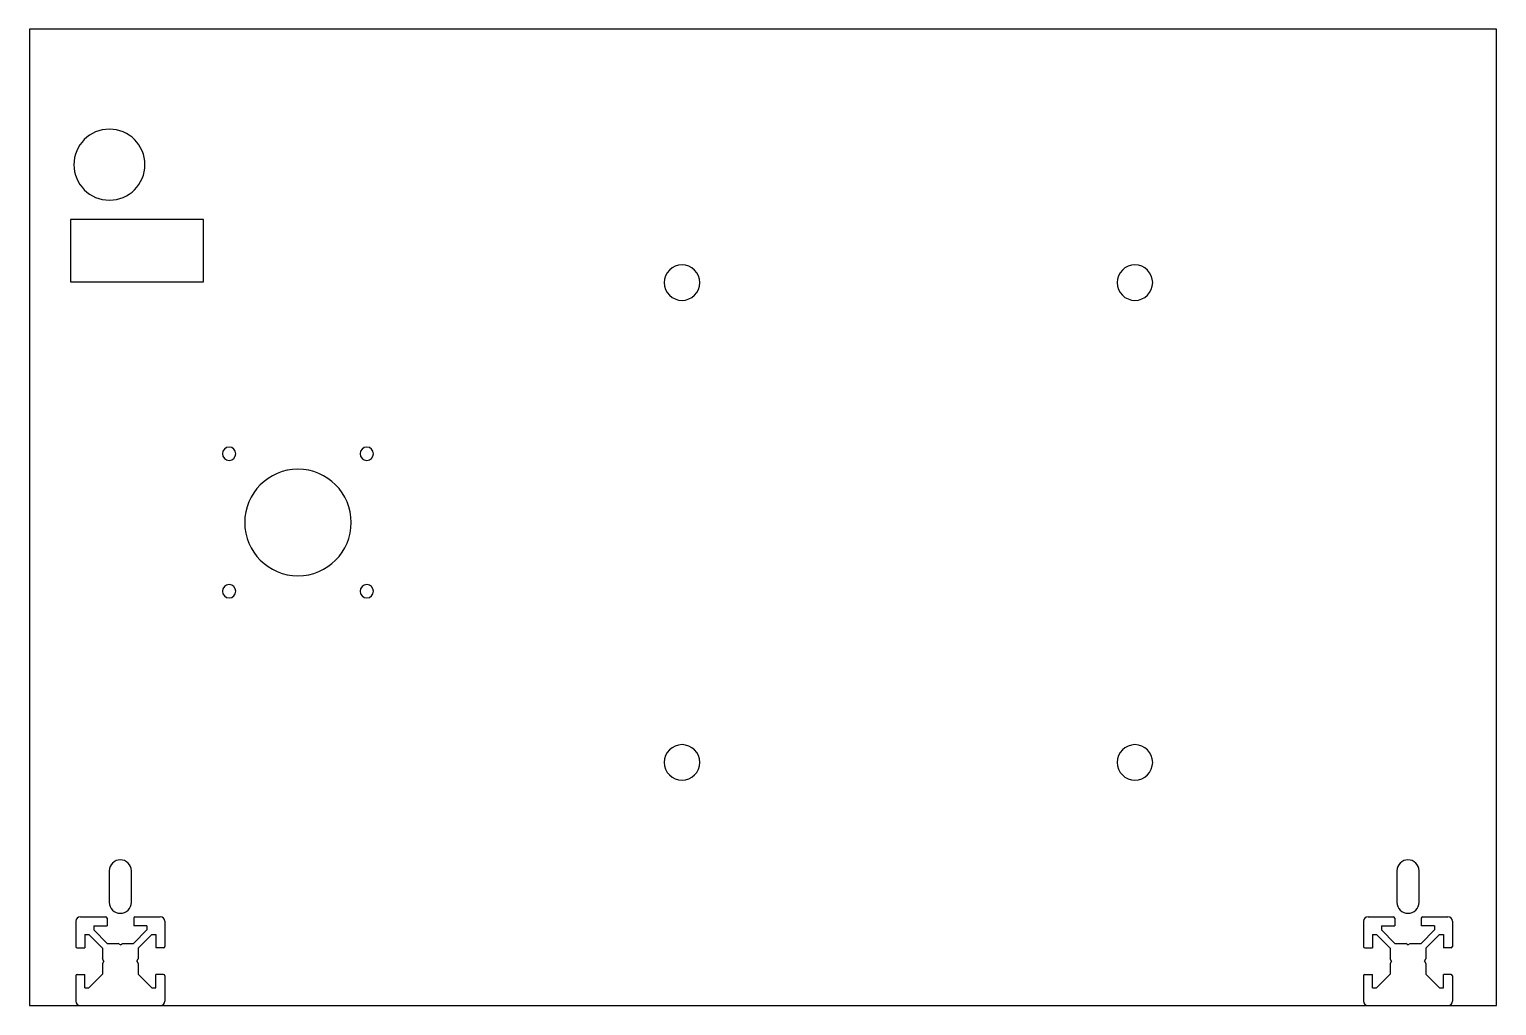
# Model space of a CAD drawing. Header units: inches. Extents: x -57 to 273, y 30 to 250.
import ezdxf

# ---------------------------------------------------------------- set-up
doc = ezdxf.new("R2010")
doc.units = ezdxf.units.IN
doc.header["$MEASUREMENT"] = 0

# ---------------------------------------------------------------- blocks, each defined once
blk = doc.blocks.new('block 2')
at = {"color": 7, "lineweight": 25, "true_color": 0xffffff}
blk.add_open_spline([(85.89, 192.8), (85.89, 195.01), (87.68, 196.8), (89.89, 196.8), (92.1, 196.8), (93.89, 195.01), (93.89, 192.8), (93.89, 190.59), (92.1, 188.8), (89.89, 188.8), (87.68, 188.8), (85.89, 190.59), (85.89, 192.8), (85.89, 192.8), (85.89, 192.8), (85.89, 192.8)], degree=3, knots=[0, 0, 0, 0, 1, 1, 1, 2, 2, 2, 3, 3, 3, 4, 4, 4, 5, 5, 5, 5], dxfattribs=at)
blk = doc.blocks.new('block 3')
at = {"color": 7, "lineweight": 25, "true_color": 0xffffff}
blk.add_open_spline([(187.89, 192.8), (187.89, 195.01), (189.68, 196.8), (191.89, 196.8), (194.1, 196.8), (195.89, 195.01), (195.89, 192.8), (195.89, 190.59), (194.1, 188.8), (191.89, 188.8), (189.68, 188.8), (187.89, 190.59), (187.89, 192.8), (187.89, 192.8), (187.89, 192.8), (187.89, 192.8)], degree=3, knots=[0, 0, 0, 0, 1, 1, 1, 2, 2, 2, 3, 3, 3, 4, 4, 4, 5, 5, 5, 5], dxfattribs=at)
blk = doc.blocks.new('block 4')
at = {"color": 7, "lineweight": 25, "true_color": 0xffffff}
blk.add_open_spline([(85.89, 84.69), (85.89, 86.9), (87.68, 88.69), (89.89, 88.69), (92.1, 88.69), (93.89, 86.9), (93.89, 84.69), (93.89, 82.48), (92.1, 80.69), (89.89, 80.69), (87.68, 80.69), (85.89, 82.48), (85.89, 84.69), (85.89, 84.69), (85.89, 84.69), (85.89, 84.69)], degree=3, knots=[0, 0, 0, 0, 1, 1, 1, 2, 2, 2, 3, 3, 3, 4, 4, 4, 5, 5, 5, 5], dxfattribs=at)
blk = doc.blocks.new('block 5')
at = {"color": 7, "lineweight": 25, "true_color": 0xffffff}
blk.add_open_spline([(187.89, 84.69), (187.89, 86.9), (189.68, 88.69), (191.89, 88.69), (194.1, 88.69), (195.89, 86.9), (195.89, 84.69), (195.89, 82.48), (194.1, 80.69), (191.89, 80.69), (189.68, 80.69), (187.89, 82.48), (187.89, 84.69), (187.89, 84.69), (187.89, 84.69), (187.89, 84.69)], degree=3, knots=[0, 0, 0, 0, 1, 1, 1, 2, 2, 2, 3, 3, 3, 4, 4, 4, 5, 5, 5, 5], dxfattribs=at)
blk = doc.blocks.new('block 6')
at = {"color": 7, "lineweight": 25, "true_color": 0xffffff}
blk.add_open_spline([(-8.61, 138.75), (-8.61, 145.37), (-3.24, 150.75), (3.39, 150.75), (10.02, 150.75), (15.39, 145.37), (15.39, 138.75), (15.39, 132.12), (10.02, 126.75), (3.39, 126.75), (-3.24, 126.75), (-8.61, 132.12), (-8.61, 138.75), (-8.61, 138.75), (-8.61, 138.75), (-8.61, 138.75)], degree=3, knots=[0, 0, 0, 0, 1, 1, 1, 2, 2, 2, 3, 3, 3, 4, 4, 4, 5, 5, 5, 5], dxfattribs=at)
blk = doc.blocks.new('block 7')
at = {"color": 7, "lineweight": 25, "true_color": 0xffffff}
blk.add_open_spline([(-13.61, 154.25), (-13.61, 155.07), (-12.94, 155.75), (-12.11, 155.75), (-11.28, 155.75), (-10.61, 155.07), (-10.61, 154.25), (-10.61, 153.42), (-11.28, 152.75), (-12.11, 152.75), (-12.94, 152.75), (-13.61, 153.42), (-13.61, 154.25), (-13.61, 154.25), (-13.61, 154.25), (-13.61, 154.25)], degree=3, knots=[0, 0, 0, 0, 1, 1, 1, 2, 2, 2, 3, 3, 3, 4, 4, 4, 5, 5, 5, 5], dxfattribs=at)
blk = doc.blocks.new('block 8')
at = {"color": 7, "lineweight": 25, "true_color": 0xffffff}
blk.add_open_spline([(17.39, 154.25), (17.39, 155.07), (18.06, 155.75), (18.89, 155.75), (19.72, 155.75), (20.39, 155.07), (20.39, 154.25), (20.39, 153.42), (19.72, 152.75), (18.89, 152.75), (18.06, 152.75), (17.39, 153.42), (17.39, 154.25), (17.39, 154.25), (17.39, 154.25), (17.39, 154.25)], degree=3, knots=[0, 0, 0, 0, 1, 1, 1, 2, 2, 2, 3, 3, 3, 4, 4, 4, 5, 5, 5, 5], dxfattribs=at)
blk = doc.blocks.new('block 9')
at = {"color": 7, "lineweight": 25, "true_color": 0xffffff}
blk.add_open_spline([(-13.61, 123.25), (-13.61, 124.07), (-12.94, 124.75), (-12.11, 124.75), (-11.28, 124.75), (-10.61, 124.07), (-10.61, 123.25), (-10.61, 122.42), (-11.28, 121.75), (-12.11, 121.75), (-12.94, 121.75), (-13.61, 122.42), (-13.61, 123.25), (-13.61, 123.25), (-13.61, 123.25), (-13.61, 123.25)], degree=3, knots=[0, 0, 0, 0, 1, 1, 1, 2, 2, 2, 3, 3, 3, 4, 4, 4, 5, 5, 5, 5], dxfattribs=at)
blk = doc.blocks.new('block 10')
at = {"color": 7, "lineweight": 25, "true_color": 0xffffff}
blk.add_open_spline([(17.39, 123.25), (17.39, 124.07), (18.06, 124.75), (18.89, 124.75), (19.72, 124.75), (20.39, 124.07), (20.39, 123.25), (20.39, 122.42), (19.72, 121.75), (18.89, 121.75), (18.06, 121.75), (17.39, 122.42), (17.39, 123.25), (17.39, 123.25), (17.39, 123.25), (17.39, 123.25)], degree=3, knots=[0, 0, 0, 0, 1, 1, 1, 2, 2, 2, 3, 3, 3, 4, 4, 4, 5, 5, 5, 5], dxfattribs=at)
blk = doc.blocks.new('block 11')
at = {"color": 7, "lineweight": 25, "true_color": 0xffffff}
blk.add_lwpolyline([(-17.85, 207.01), (-47.85, 207.01), (-47.85, 193.01), (-17.85, 193.01), (-17.85, 207.01)], dxfattribs=at)
blk = doc.blocks.new('block 12')
at = {"color": 7, "lineweight": 25, "true_color": 0xffffff}
blk.add_open_spline([(-47.07, 219.38), (-47.07, 223.8), (-43.49, 227.38), (-39.07, 227.38), (-34.65, 227.38), (-31.07, 223.8), (-31.07, 219.38), (-31.07, 214.96), (-34.65, 211.38), (-39.07, 211.38), (-43.49, 211.38), (-47.07, 214.96), (-47.07, 219.38), (-47.07, 219.38), (-47.07, 219.38), (-47.07, 219.38)], degree=3, knots=[0, 0, 0, 0, 1, 1, 1, 2, 2, 2, 3, 3, 3, 4, 4, 4, 5, 5, 5, 5], dxfattribs=at)
blk = doc.blocks.new('block 13')
at = {"color": 7, "lineweight": 25, "true_color": 0xffffff}
blk.add_lwpolyline([(273.36, 249.88), (-57.1, 249.88), (-57.1, 29.88), (273.36, 29.88), (273.36, 249.88)], dxfattribs=at)
blk = doc.blocks.new('block 14')
at = {"color": 7, "lineweight": 25, "true_color": 0xffffff}
blk.add_lwpolyline([(-46.61, 48.88), (-46.61, 43.18)], dxfattribs=at)
blk = doc.blocks.new('block 15')
at = {"color": 7, "lineweight": 25, "true_color": 0xffffff}
blk.add_lwpolyline([(-26.61, 48.88), (-26.61, 43.18)], dxfattribs=at)
blk = doc.blocks.new('block 16')
at = {"color": 7, "lineweight": 25, "true_color": 0xffffff}
blk.add_lwpolyline([(-29.55, 45.88), (-32.61, 42.82)], dxfattribs=at)
blk = doc.blocks.new('block 17')
at = {"color": 7, "lineweight": 25, "true_color": 0xffffff}
blk.add_lwpolyline([(-28.61, 45.88), (-28.61, 42.88)], dxfattribs=at)
blk = doc.blocks.new('block 18')
at = {"color": 7, "lineweight": 25, "true_color": 0xffffff}
blk.add_lwpolyline([(-45.61, 29.88), (-39.91, 29.88)], dxfattribs=at)
blk = doc.blocks.new('block 19')
at = {"color": 7, "lineweight": 25, "true_color": 0xffffff}
blk.add_lwpolyline([(-44.61, 45.88), (-44.61, 42.88)], dxfattribs=at)
blk = doc.blocks.new('block 20')
at = {"color": 7, "lineweight": 25, "true_color": 0xffffff}
blk.add_lwpolyline([(-46.31, 36.88), (-44.61, 36.88)], dxfattribs=at)
blk = doc.blocks.new('block 21')
at = {"color": 7, "lineweight": 25, "true_color": 0xffffff}
blk.add_open_spline([(-46.61, 30.88), (-46.61, 30.32), (-46.16, 29.88), (-45.61, 29.88)], degree=3, dxfattribs=at)
blk = doc.blocks.new('block 22')
at = {"color": 7, "lineweight": 25, "true_color": 0xffffff}
blk.add_lwpolyline([(-40.31, 39.88), (-40.61, 39.36)], dxfattribs=at)
blk = doc.blocks.new('block 23')
at = {"color": 7, "lineweight": 25, "true_color": 0xffffff}
blk.add_open_spline([(-46.31, 36.88), (-46.48, 36.88), (-46.61, 36.74), (-46.61, 36.58)], degree=3, dxfattribs=at)
blk = doc.blocks.new('block 24')
at = {"color": 7, "lineweight": 25, "true_color": 0xffffff}
blk.add_lwpolyline([(-29.55, 33.88), (-32.61, 36.94)], dxfattribs=at)
blk = doc.blocks.new('block 25')
at = {"color": 7, "lineweight": 25, "true_color": 0xffffff}
blk.add_lwpolyline([(-42.61, 47.88), (-42.61, 46.94)], dxfattribs=at)
blk = doc.blocks.new('block 26')
at = {"color": 7, "lineweight": 25, "true_color": 0xffffff}
blk.add_open_spline([(-26.61, 48.88), (-26.61, 49.43), (-27.06, 49.88), (-27.61, 49.88)], degree=3, dxfattribs=at)
blk = doc.blocks.new('block 27')
at = {"color": 7, "lineweight": 25, "true_color": 0xffffff}
blk.add_lwpolyline([(-30.61, 46.94), (-33.67, 43.88)], dxfattribs=at)
blk = doc.blocks.new('block 28')
at = {"color": 7, "lineweight": 25, "true_color": 0xffffff}
blk.add_lwpolyline([(-44.19, 29.88), (-44.19, 29.88)], dxfattribs=at)
blk = doc.blocks.new('block 29')
at = {"color": 7, "lineweight": 25, "true_color": 0xffffff}
blk.add_lwpolyline([(-43.67, 45.88), (-40.61, 42.82)], dxfattribs=at)
blk = doc.blocks.new('block 30')
at = {"color": 7, "lineweight": 25, "true_color": 0xffffff}
blk.add_lwpolyline([(-43.67, 33.88), (-40.61, 36.94)], dxfattribs=at)
blk = doc.blocks.new('block 31')
at = {"color": 7, "lineweight": 25, "true_color": 0xffffff}
blk.add_lwpolyline([(-46.31, 42.88), (-44.61, 42.88)], dxfattribs=at)
blk = doc.blocks.new('block 32')
at = {"color": 7, "lineweight": 25, "true_color": 0xffffff}
blk.add_lwpolyline([(-33.31, 29.88), (-27.61, 29.88)], dxfattribs=at)
blk = doc.blocks.new('block 33')
at = {"color": 7, "lineweight": 25, "true_color": 0xffffff}
blk.add_lwpolyline([(-40.31, 39.88), (-40.61, 40.4)], dxfattribs=at)
blk = doc.blocks.new('block 34')
at = {"color": 7, "lineweight": 25, "true_color": 0xffffff}
blk.add_lwpolyline([(-32.61, 39.36), (-32.61, 36.94)], dxfattribs=at)
blk = doc.blocks.new('block 35')
at = {"color": 7, "lineweight": 25, "true_color": 0xffffff}
blk.add_lwpolyline([(-46.61, 36.58), (-46.61, 30.88)], dxfattribs=at)
blk = doc.blocks.new('block 36')
at = {"color": 7, "lineweight": 25, "true_color": 0xffffff}
blk.add_lwpolyline([(-36.61, 43.58), (-37.13, 43.88)], dxfattribs=at)
blk = doc.blocks.new('block 37')
at = {"color": 7, "lineweight": 25, "true_color": 0xffffff}
blk.add_lwpolyline([(-44.61, 33.88), (-43.67, 33.88)], dxfattribs=at)
blk = doc.blocks.new('block 38')
at = {"color": 7, "lineweight": 25, "true_color": 0xffffff}
blk.add_lwpolyline([(-42.61, 46.94), (-39.55, 43.88)], dxfattribs=at)
blk = doc.blocks.new('block 39')
at = {"color": 7, "lineweight": 25, "true_color": 0xffffff}
blk.add_lwpolyline([(-44.61, 33.88), (-44.61, 36.88)], dxfattribs=at)
blk = doc.blocks.new('block 40')
at = {"color": 7, "lineweight": 25, "true_color": 0xffffff}
blk.add_lwpolyline([(-26.61, 36.58), (-26.61, 30.88)], dxfattribs=at)
blk = doc.blocks.new('block 41')
at = {"color": 7, "lineweight": 25, "true_color": 0xffffff}
blk.add_open_spline([(-46.61, 43.18), (-46.61, 43.01), (-46.48, 42.88), (-46.31, 42.88)], degree=3, dxfattribs=at)
blk = doc.blocks.new('block 42')
at = {"color": 7, "lineweight": 25, "true_color": 0xffffff}
blk.add_lwpolyline([(-28.61, 33.88), (-28.61, 36.88)], dxfattribs=at)
blk = doc.blocks.new('block 43')
at = {"color": 7, "lineweight": 25, "true_color": 0xffffff}
blk.add_open_spline([(-45.61, 49.88), (-46.16, 49.88), (-46.61, 49.43), (-46.61, 48.88)], degree=3, dxfattribs=at)
blk = doc.blocks.new('block 44')
at = {"color": 7, "lineweight": 25, "true_color": 0xffffff}
blk.add_lwpolyline([(-32.91, 39.88), (-32.61, 40.4)], dxfattribs=at)
blk = doc.blocks.new('block 45')
at = {"color": 7, "lineweight": 25, "true_color": 0xffffff}
blk.add_open_spline([(-26.61, 36.58), (-26.61, 36.74), (-26.75, 36.88), (-26.91, 36.88)], degree=3, dxfattribs=at)
blk = doc.blocks.new('block 46')
at = {"color": 7, "lineweight": 25, "true_color": 0xffffff}
blk.add_lwpolyline([(-30.61, 47.88), (-30.61, 46.94)], dxfattribs=at)
blk = doc.blocks.new('block 47')
at = {"color": 7, "lineweight": 25, "true_color": 0xffffff}
blk.add_open_spline([(-33.31, 49.88), (-33.48, 49.88), (-33.61, 49.74), (-33.61, 49.58)], degree=3, dxfattribs=at)
blk = doc.blocks.new('block 48')
at = {"color": 7, "lineweight": 25, "true_color": 0xffffff}
blk.add_lwpolyline([(-26.91, 36.88), (-28.61, 36.88)], dxfattribs=at)
blk = doc.blocks.new('block 49')
at = {"color": 7, "lineweight": 25, "true_color": 0xffffff}
blk.add_lwpolyline([(-33.31, 49.88), (-27.61, 49.88)], dxfattribs=at)
blk = doc.blocks.new('block 50')
at = {"color": 7, "lineweight": 25, "true_color": 0xffffff}
blk.add_lwpolyline([(-40.61, 39.36), (-40.61, 36.94)], dxfattribs=at)
blk = doc.blocks.new('block 51')
at = {"color": 7, "lineweight": 25, "true_color": 0xffffff}
blk.add_lwpolyline([(-32.61, 42.82), (-32.61, 40.4)], dxfattribs=at)
blk = doc.blocks.new('block 52')
at = {"color": 7, "lineweight": 25, "true_color": 0xffffff}
blk.add_lwpolyline([(-42.61, 47.88), (-39.61, 47.88)], dxfattribs=at)
blk = doc.blocks.new('block 53')
at = {"color": 7, "lineweight": 25, "true_color": 0xffffff}
blk.add_open_spline([(-27.61, 29.88), (-27.06, 29.88), (-26.61, 30.32), (-26.61, 30.88)], degree=3, dxfattribs=at)
blk = doc.blocks.new('block 54')
at = {"color": 7, "lineweight": 25, "true_color": 0xffffff}
blk.add_lwpolyline([(-26.91, 42.88), (-28.61, 42.88)], dxfattribs=at)
blk = doc.blocks.new('block 55')
at = {"color": 7, "lineweight": 25, "true_color": 0xffffff}
blk.add_lwpolyline([(-40.61, 42.82), (-40.61, 40.4)], dxfattribs=at)
blk = doc.blocks.new('block 56')
at = {"color": 7, "lineweight": 25, "true_color": 0xffffff}
blk.add_lwpolyline([(-39.55, 43.88), (-37.13, 43.88)], dxfattribs=at)
blk = doc.blocks.new('block 57')
at = {"color": 7, "lineweight": 25, "true_color": 0xffffff}
blk.add_open_spline([(-26.91, 42.88), (-26.75, 42.88), (-26.61, 43.01), (-26.61, 43.18)], degree=3, dxfattribs=at)
blk = doc.blocks.new('block 58')
at = {"color": 7, "lineweight": 25, "true_color": 0xffffff}
blk.add_lwpolyline([(-39.61, 49.58), (-39.61, 47.88)], dxfattribs=at)
blk = doc.blocks.new('block 59')
at = {"color": 7, "lineweight": 25, "true_color": 0xffffff}
blk.add_lwpolyline([(-36.61, 43.58), (-36.09, 43.88)], dxfattribs=at)
blk = doc.blocks.new('block 60')
at = {"color": 7, "lineweight": 25, "true_color": 0xffffff}
blk.add_lwpolyline([(-45.61, 49.88), (-39.91, 49.88)], dxfattribs=at)
blk = doc.blocks.new('block 61')
at = {"color": 7, "lineweight": 25, "true_color": 0xffffff}
blk.add_lwpolyline([(-29.55, 45.88), (-28.61, 45.88)], dxfattribs=at)
blk = doc.blocks.new('block 62')
at = {"color": 7, "lineweight": 25, "true_color": 0xffffff}
blk.add_lwpolyline([(-33.61, 49.58), (-33.61, 47.88)], dxfattribs=at)
blk = doc.blocks.new('block 63')
at = {"color": 7, "lineweight": 25, "true_color": 0xffffff}
blk.add_lwpolyline([(-44.61, 45.88), (-43.67, 45.88)], dxfattribs=at)
blk = doc.blocks.new('block 64')
at = {"color": 7, "lineweight": 25, "true_color": 0xffffff}
blk.add_lwpolyline([(-30.61, 47.88), (-33.61, 47.88)], dxfattribs=at)
blk = doc.blocks.new('block 65')
at = {"color": 7, "lineweight": 25, "true_color": 0xffffff}
blk.add_lwpolyline([(-36.09, 43.88), (-33.67, 43.88)], dxfattribs=at)
blk = doc.blocks.new('block 66')
at = {"color": 7, "lineweight": 25, "true_color": 0xffffff}
blk.add_open_spline([(-39.61, 49.58), (-39.61, 49.74), (-39.75, 49.88), (-39.91, 49.88)], degree=3, dxfattribs=at)
blk = doc.blocks.new('block 67')
at = {"color": 7, "lineweight": 25, "true_color": 0xffffff}
blk.add_lwpolyline([(-32.91, 39.88), (-32.61, 39.36)], dxfattribs=at)
blk = doc.blocks.new('block 68')
at = {"color": 7, "lineweight": 25, "true_color": 0xffffff}
blk.add_lwpolyline([(-29.55, 33.88), (-28.61, 33.88)], dxfattribs=at)
blk = doc.blocks.new('block 69')
at = {"color": 7, "lineweight": 25, "true_color": 0xffffff}
blk.add_lwpolyline([(256.69, 49.88), (262.39, 49.88)], dxfattribs=at)
blk = doc.blocks.new('block 70')
at = {"color": 7, "lineweight": 25, "true_color": 0xffffff}
blk.add_open_spline([(243.69, 36.88), (243.52, 36.88), (243.39, 36.74), (243.39, 36.58)], degree=3, dxfattribs=at)
blk = doc.blocks.new('block 71')
at = {"color": 7, "lineweight": 25, "true_color": 0xffffff}
blk.add_lwpolyline([(246.33, 45.88), (249.39, 42.82)], dxfattribs=at)
blk = doc.blocks.new('block 72')
at = {"color": 7, "lineweight": 25, "true_color": 0xffffff}
blk.add_open_spline([(243.39, 30.88), (243.39, 30.32), (243.84, 29.88), (244.39, 29.88)], degree=3, dxfattribs=at)
blk = doc.blocks.new('block 73')
at = {"color": 7, "lineweight": 25, "true_color": 0xffffff}
blk.add_lwpolyline([(247.39, 47.88), (250.39, 47.88)], dxfattribs=at)
blk = doc.blocks.new('block 74')
at = {"color": 7, "lineweight": 25, "true_color": 0xffffff}
blk.add_lwpolyline([(259.39, 47.88), (259.39, 46.94)], dxfattribs=at)
blk = doc.blocks.new('block 75')
at = {"color": 7, "lineweight": 25, "true_color": 0xffffff}
blk.add_open_spline([(263.09, 42.88), (263.25, 42.88), (263.39, 43.01), (263.39, 43.18)], degree=3, dxfattribs=at)
blk = doc.blocks.new('block 76')
at = {"color": 7, "lineweight": 25, "true_color": 0xffffff}
blk.add_lwpolyline([(250.39, 49.58), (250.39, 47.88)], dxfattribs=at)
blk = doc.blocks.new('block 77')
at = {"color": 7, "lineweight": 25, "true_color": 0xffffff}
blk.add_lwpolyline([(249.39, 39.36), (249.39, 36.94)], dxfattribs=at)
blk = doc.blocks.new('block 78')
at = {"color": 7, "lineweight": 25, "true_color": 0xffffff}
blk.add_lwpolyline([(245.39, 33.88), (245.39, 36.88)], dxfattribs=at)
blk = doc.blocks.new('block 79')
at = {"color": 7, "lineweight": 25, "true_color": 0xffffff}
blk.add_lwpolyline([(257.39, 42.82), (257.39, 40.4)], dxfattribs=at)
blk = doc.blocks.new('block 80')
at = {"color": 7, "lineweight": 25, "true_color": 0xffffff}
blk.add_lwpolyline([(257.09, 39.88), (257.39, 39.36)], dxfattribs=at)
blk = doc.blocks.new('block 81')
at = {"color": 7, "lineweight": 25, "true_color": 0xffffff}
blk.add_lwpolyline([(249.39, 42.82), (249.39, 40.4)], dxfattribs=at)
blk = doc.blocks.new('block 82')
at = {"color": 7, "lineweight": 25, "true_color": 0xffffff}
blk.add_lwpolyline([(260.45, 33.88), (261.39, 33.88)], dxfattribs=at)
blk = doc.blocks.new('block 83')
at = {"color": 7, "lineweight": 25, "true_color": 0xffffff}
blk.add_lwpolyline([(257.09, 39.88), (257.39, 40.4)], dxfattribs=at)
blk = doc.blocks.new('block 84')
at = {"color": 7, "lineweight": 25, "true_color": 0xffffff}
blk.add_open_spline([(243.39, 43.18), (243.39, 43.01), (243.52, 42.88), (243.69, 42.88)], degree=3, dxfattribs=at)
blk = doc.blocks.new('block 85')
at = {"color": 7, "lineweight": 25, "true_color": 0xffffff}
blk.add_lwpolyline([(260.45, 45.88), (261.39, 45.88)], dxfattribs=at)
blk = doc.blocks.new('block 86')
at = {"color": 7, "lineweight": 25, "true_color": 0xffffff}
blk.add_lwpolyline([(244.39, 49.88), (250.09, 49.88)], dxfattribs=at)
blk = doc.blocks.new('block 87')
at = {"color": 7, "lineweight": 25, "true_color": 0xffffff}
blk.add_lwpolyline([(247.39, 46.94), (250.45, 43.88)], dxfattribs=at)
blk = doc.blocks.new('block 88')
at = {"color": 7, "lineweight": 25, "true_color": 0xffffff}
blk.add_lwpolyline([(259.39, 46.94), (256.33, 43.88)], dxfattribs=at)
blk = doc.blocks.new('block 89')
at = {"color": 7, "lineweight": 25, "true_color": 0xffffff}
blk.add_lwpolyline([(249.69, 39.88), (249.39, 39.36)], dxfattribs=at)
blk = doc.blocks.new('block 90')
at = {"color": 7, "lineweight": 25, "true_color": 0xffffff}
blk.add_lwpolyline([(245.81, 29.88), (245.81, 29.88)], dxfattribs=at)
blk = doc.blocks.new('block 91')
at = {"color": 7, "lineweight": 25, "true_color": 0xffffff}
blk.add_lwpolyline([(247.39, 47.88), (247.39, 46.94)], dxfattribs=at)
blk = doc.blocks.new('block 92')
at = {"color": 7, "lineweight": 25, "true_color": 0xffffff}
blk.add_lwpolyline([(263.39, 48.88), (263.39, 43.18)], dxfattribs=at)
blk = doc.blocks.new('block 93')
at = {"color": 7, "lineweight": 25, "true_color": 0xffffff}
blk.add_lwpolyline([(256.39, 49.58), (256.39, 47.88)], dxfattribs=at)
blk = doc.blocks.new('block 94')
at = {"color": 7, "lineweight": 25, "true_color": 0xffffff}
blk.add_lwpolyline([(243.69, 36.88), (245.39, 36.88)], dxfattribs=at)
blk = doc.blocks.new('block 95')
at = {"color": 7, "lineweight": 25, "true_color": 0xffffff}
blk.add_lwpolyline([(244.39, 29.88), (250.09, 29.88)], dxfattribs=at)
blk = doc.blocks.new('block 96')
at = {"color": 7, "lineweight": 25, "true_color": 0xffffff}
blk.add_open_spline([(250.39, 49.58), (250.39, 49.74), (250.25, 49.88), (250.09, 49.88)], degree=3, dxfattribs=at)
blk = doc.blocks.new('block 97')
at = {"color": 7, "lineweight": 25, "true_color": 0xffffff}
blk.add_open_spline([(256.69, 49.88), (256.52, 49.88), (256.39, 49.74), (256.39, 49.58)], degree=3, dxfattribs=at)
blk = doc.blocks.new('block 98')
at = {"color": 7, "lineweight": 25, "true_color": 0xffffff}
blk.add_open_spline([(263.39, 48.88), (263.39, 49.43), (262.94, 49.88), (262.39, 49.88)], degree=3, dxfattribs=at)
blk = doc.blocks.new('block 99')
at = {"color": 7, "lineweight": 25, "true_color": 0xffffff}
blk.add_lwpolyline([(260.45, 45.88), (257.39, 42.82)], dxfattribs=at)
blk = doc.blocks.new('block 100')
at = {"color": 7, "lineweight": 25, "true_color": 0xffffff}
blk.add_open_spline([(244.39, 49.88), (243.84, 49.88), (243.39, 49.43), (243.39, 48.88)], degree=3, dxfattribs=at)
blk = doc.blocks.new('block 101')
at = {"color": 7, "lineweight": 25, "true_color": 0xffffff}
blk.add_lwpolyline([(261.39, 33.88), (261.39, 36.88)], dxfattribs=at)
blk = doc.blocks.new('block 102')
at = {"color": 7, "lineweight": 25, "true_color": 0xffffff}
blk.add_lwpolyline([(263.39, 36.58), (263.39, 30.88)], dxfattribs=at)
blk = doc.blocks.new('block 103')
at = {"color": 7, "lineweight": 25, "true_color": 0xffffff}
blk.add_lwpolyline([(243.39, 48.88), (243.39, 43.18)], dxfattribs=at)
blk = doc.blocks.new('block 104')
at = {"color": 7, "lineweight": 25, "true_color": 0xffffff}
blk.add_lwpolyline([(245.39, 45.88), (246.33, 45.88)], dxfattribs=at)
blk = doc.blocks.new('block 105')
at = {"color": 7, "lineweight": 25, "true_color": 0xffffff}
blk.add_lwpolyline([(259.39, 47.88), (256.39, 47.88)], dxfattribs=at)
blk = doc.blocks.new('block 106')
at = {"color": 7, "lineweight": 25, "true_color": 0xffffff}
blk.add_lwpolyline([(257.39, 39.36), (257.39, 36.94)], dxfattribs=at)
blk = doc.blocks.new('block 107')
at = {"color": 7, "lineweight": 25, "true_color": 0xffffff}
blk.add_lwpolyline([(253.39, 43.58), (252.87, 43.88)], dxfattribs=at)
blk = doc.blocks.new('block 108')
at = {"color": 7, "lineweight": 25, "true_color": 0xffffff}
blk.add_lwpolyline([(256.69, 29.88), (262.39, 29.88)], dxfattribs=at)
blk = doc.blocks.new('block 109')
at = {"color": 7, "lineweight": 25, "true_color": 0xffffff}
blk.add_lwpolyline([(261.39, 45.88), (261.39, 42.88)], dxfattribs=at)
blk = doc.blocks.new('block 110')
at = {"color": 7, "lineweight": 25, "true_color": 0xffffff}
blk.add_lwpolyline([(245.39, 45.88), (245.39, 42.88)], dxfattribs=at)
blk = doc.blocks.new('block 111')
at = {"color": 7, "lineweight": 25, "true_color": 0xffffff}
blk.add_lwpolyline([(260.45, 33.88), (257.39, 36.94)], dxfattribs=at)
blk = doc.blocks.new('block 112')
at = {"color": 7, "lineweight": 25, "true_color": 0xffffff}
blk.add_open_spline([(263.39, 36.58), (263.39, 36.74), (263.25, 36.88), (263.09, 36.88)], degree=3, dxfattribs=at)
blk = doc.blocks.new('block 113')
at = {"color": 7, "lineweight": 25, "true_color": 0xffffff}
blk.add_lwpolyline([(249.69, 39.88), (249.39, 40.4)], dxfattribs=at)
blk = doc.blocks.new('block 114')
at = {"color": 7, "lineweight": 25, "true_color": 0xffffff}
blk.add_lwpolyline([(243.39, 36.58), (243.39, 30.88)], dxfattribs=at)
blk = doc.blocks.new('block 115')
at = {"color": 7, "lineweight": 25, "true_color": 0xffffff}
blk.add_lwpolyline([(263.09, 36.88), (261.39, 36.88)], dxfattribs=at)
blk = doc.blocks.new('block 116')
at = {"color": 7, "lineweight": 25, "true_color": 0xffffff}
blk.add_lwpolyline([(250.45, 43.88), (252.87, 43.88)], dxfattribs=at)
blk = doc.blocks.new('block 117')
at = {"color": 7, "lineweight": 25, "true_color": 0xffffff}
blk.add_lwpolyline([(246.33, 33.88), (249.39, 36.94)], dxfattribs=at)
blk = doc.blocks.new('block 118')
at = {"color": 7, "lineweight": 25, "true_color": 0xffffff}
blk.add_lwpolyline([(243.69, 42.88), (245.39, 42.88)], dxfattribs=at)
blk = doc.blocks.new('block 119')
at = {"color": 7, "lineweight": 25, "true_color": 0xffffff}
blk.add_open_spline([(262.39, 29.88), (262.94, 29.88), (263.39, 30.32), (263.39, 30.88)], degree=3, dxfattribs=at)
blk = doc.blocks.new('block 120')
at = {"color": 7, "lineweight": 25, "true_color": 0xffffff}
blk.add_lwpolyline([(253.39, 43.58), (253.91, 43.88)], dxfattribs=at)
blk = doc.blocks.new('block 121')
at = {"color": 7, "lineweight": 25, "true_color": 0xffffff}
blk.add_lwpolyline([(253.91, 43.88), (256.33, 43.88)], dxfattribs=at)
blk = doc.blocks.new('block 122')
at = {"color": 7, "lineweight": 25, "true_color": 0xffffff}
blk.add_lwpolyline([(263.09, 42.88), (261.39, 42.88)], dxfattribs=at)
blk = doc.blocks.new('block 123')
at = {"color": 7, "lineweight": 25, "true_color": 0xffffff}
blk.add_lwpolyline([(245.39, 33.88), (246.33, 33.88)], dxfattribs=at)
blk = doc.blocks.new('block 124')
at = {"color": 7, "lineweight": 25, "true_color": 0xffffff}
blk.add_open_spline([(255.89, 60.25), (255.89, 60.25), (255.89, 53.2), (255.89, 53.2), (255.89, 51.82), (254.77, 50.7), (253.39, 50.7), (252.01, 50.7), (250.89, 51.82), (250.89, 53.2), (250.89, 53.2), (250.89, 60.25), (250.89, 60.25), (250.89, 61.63), (252.01, 62.75), (253.39, 62.75), (254.77, 62.75), (255.89, 61.63), (255.89, 60.25)], degree=3, knots=[0, 0, 0, 0, 1, 1, 1, 2, 2, 2, 3, 3, 3, 4, 4, 4, 5, 5, 5, 6, 6, 6, 6], dxfattribs=at)
blk = doc.blocks.new('block 125')
at = {"color": 7, "lineweight": 25, "true_color": 0xffffff}
blk.add_open_spline([(-39.11, 60.25), (-39.11, 61.63), (-37.99, 62.75), (-36.61, 62.75), (-35.23, 62.75), (-34.11, 61.63), (-34.11, 60.25), (-34.11, 60.25), (-34.11, 53.2), (-34.11, 53.2), (-34.11, 51.82), (-35.23, 50.7), (-36.61, 50.7), (-37.99, 50.7), (-39.11, 51.82), (-39.11, 53.2), (-39.11, 53.2), (-39.11, 60.25), (-39.11, 60.25)], degree=3, knots=[0, 0, 0, 0, 1, 1, 1, 2, 2, 2, 3, 3, 3, 4, 4, 4, 5, 5, 5, 6, 6, 6, 6], dxfattribs=at)

msp = doc.modelspace()

# ---------------------------------------------------------------- block references
for name in ['block 13', 'block 12', 'block 11', 'block 2', 'block 3', 'block 7', 'block 8', 'block 6', 'block 9', 'block 10', 'block 4', 'block 5', 'block 125', 'block 124', 'block 43', 'block 60', 'block 66', 'block 58', 'block 47', 'block 62', 'block 49', 'block 26', 'block 100', 'block 86', 'block 96', 'block 76', 'block 97', 'block 93', 'block 69', 'block 98', 'block 14', 'block 25', 'block 52', 'block 38', 'block 27', 'block 64', 'block 46', 'block 15', 'block 103', 'block 73', 'block 91', 'block 87', 'block 88', 'block 105', 'block 74', 'block 92', 'block 41', 'block 19', 'block 63', 'block 29', 'block 56', 'block 36', 'block 59', 'block 65', 'block 16', 'block 61', 'block 17', 'block 57', 'block 84', 'block 104', 'block 110', 'block 71', 'block 116', 'block 107', 'block 120', 'block 121', 'block 99', 'block 85', 'block 109', 'block 75', 'block 31', 'block 55', 'block 33', 'block 22', 'block 44', 'block 67', 'block 51', 'block 54', 'block 118', 'block 81', 'block 113', 'block 89', 'block 83', 'block 80', 'block 79', 'block 122', 'block 23', 'block 35', 'block 20', 'block 39', 'block 30', 'block 50', 'block 34', 'block 24', 'block 42', 'block 48', 'block 45', 'block 40', 'block 70', 'block 114', 'block 94', 'block 78', 'block 117', 'block 77', 'block 106', 'block 111', 'block 101', 'block 115', 'block 112', 'block 102', 'block 37', 'block 68', 'block 123', 'block 82', 'block 21', 'block 18', 'block 28', 'block 32', 'block 53', 'block 72', 'block 95', 'block 90', 'block 108', 'block 119']:
    msp.add_blockref(name, (0, 0))

doc.saveas('drawing.dxf')
